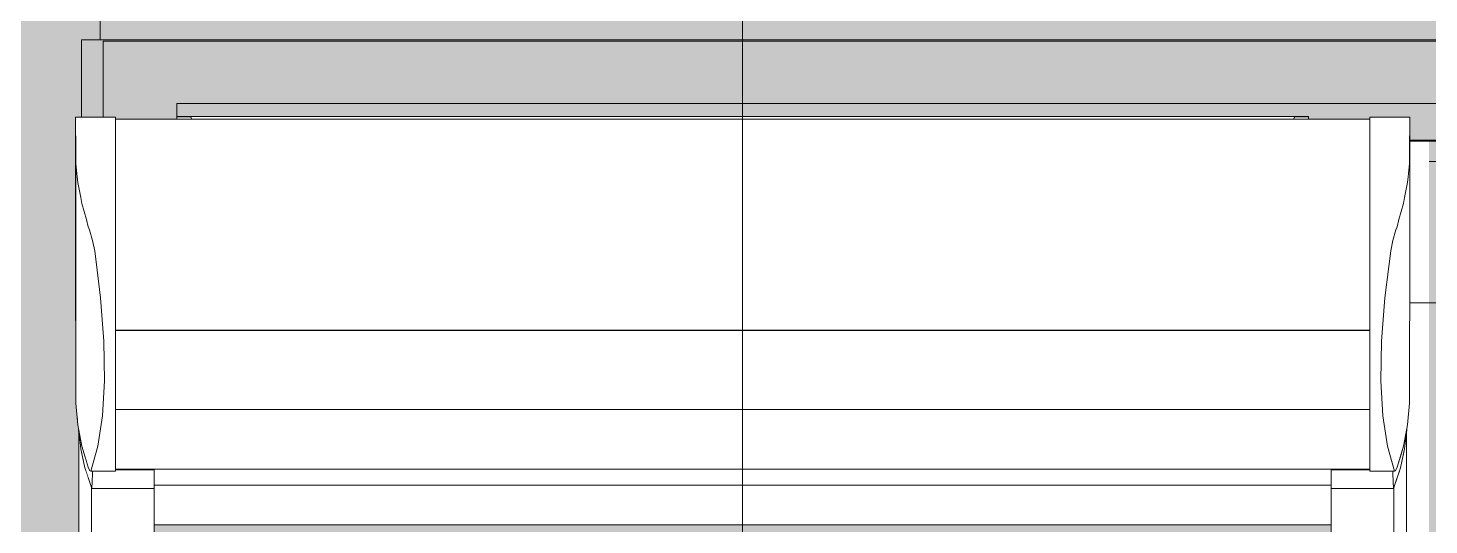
# Model space of a CAD drawing. Header units: metres. Extents: x -208 to 1512, y -277 to 123.
# Drawn here: x 826.286 to 827.184, y -11.434 to -11.116 of the extents above; entities that cross this region are included whole.
import ezdxf

# ---------------------------------------------------------------- set-up
doc = ezdxf.new("R2010")
doc.units = ezdxf.units.M
doc.header["$MEASUREMENT"] = 0
doc.linetypes.add('Wipeout_Contour', pattern=[1, 0, -1])
for name, color, linetype in [('325 Dachfenster', 7, 'Continuous'), ('330 Dachaufbau', 7, 'Continuous'), ('918 Lageplan Beschriftung.x', 7, 'Continuous')]:
    doc.layers.add(name, color=color, linetype=linetype)

# ---------------------------------------------------------------- blocks, each defined once
blk = doc.blocks.new('Dachfläche_65_5', base_point=(831.51728, -10.4))
at = {"layer": '330 Dachaufbau', "linetype": 'Continuous', "lineweight": 0, "true_color": 0x000000}
h = blk.add_hatch(color=18, dxfattribs=at)
h.paths.add_polyline_path([(831.51728, -13.58499), (828.57228, -13.58499), (828.57228, -11.155), (831.51728, -11.155), (831.51728, -10.4), (825.29541, -10.4), (825.31254, -15.07), (826.27442, -15.07), (826.27442, -14.22801), (828.02442, -14.22801), (828.02442, -15.07), (828.70279, -15.07), (828.70279, -14.22801), (830.45279, -14.22801), (830.45279, -15.07), (831.51728, -15.07)])
h.paths.add_polyline_path([(826.32035, -12.8025), (826.32035, -11.20127), (828.02035, -11.20127), (828.02035, -12.8025)], flags=0)
at = {"layer": '330 Dachaufbau', "color": 7, "linetype": 'Continuous', "lineweight": 18, "flags": 128}
for points in [[(828.02035, -11.20127), (826.32035, -11.20127)], [(826.32035, -11.20127), (826.32035, -12.8025)]]:
    blk.add_lwpolyline(points, dxfattribs=at)
blk = doc.blocks.new('DF Marker 27[1474]_5', base_point=(826.74413, -12.78))
at = {"layer": '325 Dachfenster', "color": 7, "linetype": 'Continuous', "lineweight": 13}
blk.add_line((826.74413, -16.53625), (826.74413, -10.88845), dxfattribs=at)
blk = doc.blocks.new('VELUX SlopeRoofBundle[46]_5', base_point=(825.25728, 0))
at = {"color": 254, "linetype": 'Wipeout_Contour', "lineweight": 0, "ltscale": 8268.174737}
blk.add_wipeout([(826.38143, -11.17275), (826.38973, -11.17275), (826.39053, -11.17324), (826.39074, -11.17423), (827.09752, -11.17423), (827.09773, -11.17324), (827.09853, -11.17275), (827.10683, -11.17275), (827.10683, -11.17253), (826.38143, -11.17253)], dxfattribs=at).dxf.layer = '325 Dachfenster'
at = {"color": 254, "linetype": 'Wipeout_Contour', "lineweight": 0, "ltscale": 3308.938804}
blk.add_wipeout([(827.14613, -11.17303), (827.14613, -11.18038), (827.17176, -11.18038), (827.17176, -11.17303)], dxfattribs=at).dxf.layer = '325 Dachfenster'
at = {"color": 254, "linetype": 'Wipeout_Contour', "lineweight": 0, "ltscale": 3309.015035}
blk.add_wipeout([(827.17177, -11.18762), (827.17177, -11.18833), (827.18413, -11.18833), (827.18413, -11.18762)], dxfattribs=at).dxf.layer = '325 Dachfenster'
at = {"color": 254, "linetype": 'Wipeout_Contour', "lineweight": 0, "ltscale": 4131.765966}
blk.add_wipeout([(826.32043, -11.38386), (826.32453, -11.39735), (826.32453, -11.24324), (826.32342, -11.23858), (826.32043, -11.22821)], dxfattribs=at).dxf.layer = '325 Dachfenster'
at = {"color": 254, "linetype": 'Wipeout_Contour', "lineweight": 0, "ltscale": 4135.829191}
blk.add_wipeout([(827.14613, -11.23858), (827.14613, -11.24515), (827.16297, -11.24515), (827.16373, -11.24324), (827.16485, -11.23858)], dxfattribs=at).dxf.layer = '325 Dachfenster'
at = {"color": 254, "linetype": 'Wipeout_Contour', "lineweight": 0, "ltscale": 3309.126101}
blk.add_wipeout([(827.14613, -11.28871), (827.14613, -11.31657), (827.15375, -11.31657), (827.15583, -11.28871)], dxfattribs=at).dxf.layer = '325 Dachfenster'
at = {"color": 254, "linetype": 'Wipeout_Contour', "lineweight": 0, "ltscale": 8274.977543}
blk.add_wipeout([(827.16963, -11.37525), (827.16963, -11.91012), (827.18413, -11.91012), (827.18413, -11.29204), (827.17176, -11.29204), (827.17173, -11.34033), (827.17173, -11.3563), (827.17043, -11.37021), (827.16983, -11.37336), (827.16983, -11.37337)], dxfattribs=at).dxf.layer = '325 Dachfenster'
at = {"color": 254, "linetype": 'Wipeout_Contour', "lineweight": 0, "ltscale": 3309.210183}
blk.add_wipeout([(827.14613, -11.38382), (827.14613, -11.3998), (827.16199, -11.3998), (827.15749, -11.38382)], dxfattribs=at).dxf.layer = '325 Dachfenster'
at = {"color": 254, "linetype": 'Wipeout_Contour', "lineweight": 0, "ltscale": 6611.137284}
blk.add_wipeout([(826.3165, -11.17515), (826.3165, -11.26665), (826.31653, -11.34033), (826.31653, -11.33469), (826.31653, -11.20266), (826.31652, -11.18915), (826.31651, -11.18038), (826.3165, -11.17303)], dxfattribs=at).dxf.layer = '325 Dachfenster'
at = {"color": 254, "linetype": 'Wipeout_Contour', "lineweight": 0, "ltscale": 4131.940912}
blk.add_wipeout([(826.38973, -11.17275), (826.38143, -11.17275), (826.38143, -11.17423), (826.39074, -11.17423), (826.39053, -11.17324)], dxfattribs=at).dxf.layer = '325 Dachfenster'
at = {"color": 254, "linetype": 'Wipeout_Contour', "lineweight": 0, "ltscale": 4136.25217}
blk.add_wipeout([(827.09773, -11.17324), (827.09752, -11.17423), (827.10683, -11.17423), (827.10683, -11.17275), (827.09853, -11.17275)], dxfattribs=at).dxf.layer = '325 Dachfenster'
at = {"color": 254, "linetype": 'Wipeout_Contour', "lineweight": 0, "ltscale": 4136.768021}
blk.add_wipeout([(827.17177, -11.26665), (827.17176, -11.29204), (827.18413, -11.29204), (827.18413, -11.18833), (827.17177, -11.18833)], dxfattribs=at).dxf.layer = '325 Dachfenster'
at = {"color": 254, "linetype": 'Wipeout_Contour', "lineweight": 0, "ltscale": 9917.667708}
blk.add_wipeout([(826.32453, -11.24324), (826.32453, -11.39735), (826.32564, -11.39952), (826.32628, -11.3998), (826.33078, -11.38382), (826.33367, -11.36444), (826.33495, -11.34196), (826.33452, -11.31657), (826.33244, -11.28871), (826.3287, -11.25859), (826.32738, -11.25201), (826.3253, -11.24515)], dxfattribs=at).dxf.layer = '325 Dachfenster'
at = {"color": 254, "linetype": 'Wipeout_Contour', "lineweight": 0, "ltscale": 3309.19391}
blk.add_wipeout([(827.14613, -11.25859), (827.14613, -11.28871), (827.15583, -11.28871), (827.15957, -11.25859)], dxfattribs=at).dxf.layer = '325 Dachfenster'
at = {"color": 254, "linetype": 'Wipeout_Contour', "lineweight": 0, "ltscale": 3309.172295}
blk.add_wipeout([(827.14613, -11.36444), (827.14613, -11.38382), (827.15749, -11.38382), (827.1546, -11.36444)], dxfattribs=at).dxf.layer = '325 Dachfenster'
at = {"color": 254, "linetype": 'Wipeout_Contour', "lineweight": 0, "ltscale": 3305.619831}
blk.add_wipeout([(826.3165, -11.17303), (826.31651, -11.18038), (826.34213, -11.18038), (826.34213, -11.17303)], dxfattribs=at).dxf.layer = '325 Dachfenster'
at = {"color": 254, "linetype": 'Wipeout_Contour', "lineweight": 0, "ltscale": 3308.939214}
blk.add_wipeout([(827.14613, -11.18038), (827.14613, -11.18915), (827.17175, -11.18915), (827.17176, -11.18038)], dxfattribs=at).dxf.layer = '325 Dachfenster'
at = {"color": 254, "linetype": 'Wipeout_Contour', "lineweight": 0, "ltscale": 4131.734459}
blk.add_wipeout([(826.31748, -11.21128), (826.31653, -11.20266), (826.31653, -11.3563), (826.31783, -11.37021), (826.31783, -11.21485)], dxfattribs=at).dxf.layer = '325 Dachfenster'
at = {"color": 254, "linetype": 'Wipeout_Contour', "lineweight": 0, "ltscale": 4135.866515}
blk.add_wipeout([(827.14613, -11.22444), (827.14613, -11.23858), (827.16485, -11.23858), (827.16783, -11.22821), (827.16851, -11.22444)], dxfattribs=at).dxf.layer = '325 Dachfenster'
at = {"color": 254, "linetype": 'Wipeout_Contour', "lineweight": 0, "ltscale": 3305.375255}
blk.add_wipeout([(826.3287, -11.25859), (826.33244, -11.28871), (826.34213, -11.28871), (826.34213, -11.25859)], dxfattribs=at).dxf.layer = '325 Dachfenster'
at = {"color": 254, "linetype": 'Wipeout_Contour', "lineweight": 0, "ltscale": 3309.063085}
blk.add_wipeout([(827.14613, -11.34196), (827.14613, -11.36444), (827.1546, -11.36444), (827.15332, -11.34196)], dxfattribs=at).dxf.layer = '325 Dachfenster'
at = {"color": 254, "linetype": 'Wipeout_Contour', "lineweight": 0, "ltscale": 3305.371938}
blk.add_wipeout([(826.33078, -11.38382), (826.32628, -11.3998), (826.34213, -11.3998), (826.34213, -11.38382)], dxfattribs=at).dxf.layer = '325 Dachfenster'
at = {"layer": '325 Dachfenster', "linetype": 'Continuous', "lineweight": 0, "flags": 128}
blk.add_lwpolyline([(826.3165, -11.17515), (826.3165, -11.17303)], dxfattribs=at)
at = {"color": 254, "linetype": 'Wipeout_Contour', "lineweight": 0, "ltscale": 3305.620294}
blk.add_wipeout([(826.31651, -11.18038), (826.31652, -11.18915), (826.34213, -11.18915), (826.34213, -11.18038)], dxfattribs=at).dxf.layer = '325 Dachfenster'
at = {"color": 254, "linetype": 'Wipeout_Contour', "lineweight": 0, "ltscale": 3308.939718}
blk.add_wipeout([(827.14613, -11.18915), (827.14613, -11.19947), (827.17174, -11.19947), (827.17175, -11.18915)], dxfattribs=at).dxf.layer = '325 Dachfenster'
at = {"color": 254, "linetype": 'Wipeout_Contour', "lineweight": 0, "ltscale": 4131.738342}
blk.add_wipeout([(826.31783, -11.37021), (826.32043, -11.38386), (826.32043, -11.22821), (826.31975, -11.22444), (826.31783, -11.21485)], dxfattribs=at).dxf.layer = '325 Dachfenster'
at = {"color": 254, "linetype": 'Wipeout_Contour', "lineweight": 0, "ltscale": 3308.966094}
blk.add_wipeout([(827.14613, -11.31657), (827.14613, -11.34196), (827.15332, -11.34196), (827.15375, -11.31657)], dxfattribs=at).dxf.layer = '325 Dachfenster'
at = {"color": 254, "linetype": 'Wipeout_Contour', "lineweight": 0, "ltscale": 3305.407879}
blk.add_wipeout([(826.33367, -11.36444), (826.33078, -11.38382), (826.34213, -11.38382), (826.34213, -11.36444)], dxfattribs=at).dxf.layer = '325 Dachfenster'
at = {"color": 254, "linetype": 'Wipeout_Contour', "lineweight": 0, "ltscale": 3305.733191}
blk.add_wipeout([(826.36693, -11.3986), (826.34213, -11.3986), (826.34213, -11.39888), (826.36693, -11.39888)], dxfattribs=at).dxf.layer = '325 Dachfenster'
at = {"layer": '325 Dachfenster', "linetype": 'Continuous', "lineweight": 0, "flags": 128}
for points in [[(826.3165, -11.26665), (826.31653, -11.34033)], [(826.31653, -11.35497), (826.31653, -11.34033)]]:
    blk.add_lwpolyline(points, dxfattribs=at)
at = {"color": 254, "linetype": 'Wipeout_Contour', "lineweight": 0, "ltscale": 3307.279399}
blk.add_wipeout([(827.14613, -11.17423), (826.34213, -11.17423), (826.34213, -11.18173), (827.14613, -11.18173)], dxfattribs=at).dxf.layer = '325 Dachfenster'
at = {"color": 254, "linetype": 'Wipeout_Contour', "lineweight": 0, "ltscale": 3305.620823}
blk.add_wipeout([(826.31652, -11.18915), (826.31653, -11.19947), (826.34213, -11.19947), (826.34213, -11.18915)], dxfattribs=at).dxf.layer = '325 Dachfenster'
at = {"color": 254, "linetype": 'Wipeout_Contour', "lineweight": 0, "ltscale": 4135.720817}
blk.add_wipeout([(827.14613, -11.19947), (827.14613, -11.21128), (827.17078, -11.21128), (827.17173, -11.20266), (827.17174, -11.19947)], dxfattribs=at).dxf.layer = '325 Dachfenster'
at = {"color": 254, "linetype": 'Wipeout_Contour', "lineweight": 0, "ltscale": 4132.332559}
blk.add_wipeout([(826.31975, -11.22444), (826.32043, -11.22821), (826.32342, -11.23858), (826.34213, -11.23858), (826.34213, -11.22444)], dxfattribs=at).dxf.layer = '325 Dachfenster'
at = {"color": 254, "linetype": 'Wipeout_Contour', "lineweight": 0, "ltscale": 9926.061335}
blk.add_wipeout([(827.16263, -11.39952), (827.16373, -11.39735), (827.16373, -11.24324), (827.16297, -11.24515), (827.16089, -11.25201), (827.15957, -11.25859), (827.15583, -11.28871), (827.15375, -11.31657), (827.15332, -11.34196), (827.1546, -11.36444), (827.15749, -11.38382), (827.16199, -11.3998)], dxfattribs=at).dxf.layer = '325 Dachfenster'
at = {"color": 254, "linetype": 'Wipeout_Contour', "lineweight": 0, "ltscale": 3305.514788}
blk.add_wipeout([(826.33367, -11.36444), (826.34213, -11.36444), (826.34213, -11.34196), (826.33495, -11.34196)], dxfattribs=at).dxf.layer = '325 Dachfenster'
at = {"color": 254, "linetype": 'Wipeout_Contour', "lineweight": 0, "ltscale": 3305.584047}
blk.add_wipeout([(826.31843, -11.37337), (826.31973, -11.38562), (826.31973, -11.38018), (826.31843, -11.37336)], dxfattribs=at).dxf.layer = '325 Dachfenster'
at = {"layer": '325 Dachfenster', "linetype": 'Continuous', "lineweight": 0, "flags": 128}
for points in [[(826.3165, -11.17303), (826.34213, -11.17303)], [(826.38143, -11.17423), (826.38143, -11.17275), (826.38143, -11.17253)], [(826.38143, -11.17253), (827.10683, -11.17253)], [(826.38973, -11.17275), (826.39053, -11.17324)], [(827.09773, -11.17324), (827.09853, -11.17275)], [(827.10683, -11.17423), (827.10683, -11.17275), (827.10683, -11.17253)], [(826.34213, -11.17423), (827.14613, -11.17423)], [(826.39053, -11.17324), (826.39074, -11.17423)], [(827.09773, -11.17324), (827.09752, -11.17423)]]:
    blk.add_lwpolyline(points, dxfattribs=at)
at = {"color": 254, "linetype": 'Wipeout_Contour', "lineweight": 0, "ltscale": 3307.279837}
blk.add_wipeout([(827.14613, -11.18173), (826.34213, -11.18173), (826.34213, -11.19042), (827.14613, -11.19042)], dxfattribs=at).dxf.layer = '325 Dachfenster'
at = {"color": 254, "linetype": 'Wipeout_Contour', "lineweight": 0, "ltscale": 4132.474804}
blk.add_wipeout([(826.31653, -11.20266), (826.31748, -11.21128), (826.34213, -11.21128), (826.34213, -11.19947), (826.31653, -11.19947)], dxfattribs=at).dxf.layer = '325 Dachfenster'
at = {"color": 254, "linetype": 'Wipeout_Contour', "lineweight": 0, "ltscale": 4135.786088}
blk.add_wipeout([(827.14613, -11.21128), (827.14613, -11.22444), (827.16851, -11.22444), (827.17043, -11.21485), (827.17078, -11.21128)], dxfattribs=at).dxf.layer = '325 Dachfenster'
at = {"color": 254, "linetype": 'Wipeout_Contour', "lineweight": 0, "ltscale": 4132.38343}
blk.add_wipeout([(826.32342, -11.23858), (826.32453, -11.24324), (826.3253, -11.24515), (826.34213, -11.24515), (826.34213, -11.23858)], dxfattribs=at).dxf.layer = '325 Dachfenster'
at = {"color": 254, "linetype": 'Wipeout_Contour', "lineweight": 0, "ltscale": 3309.04634}
blk.add_wipeout([(827.14613, -11.24515), (827.14613, -11.25201), (827.16089, -11.25201), (827.16297, -11.24515)], dxfattribs=at).dxf.layer = '325 Dachfenster'
at = {"color": 254, "linetype": 'Wipeout_Contour', "lineweight": 0, "ltscale": 3305.609152}
blk.add_wipeout([(826.33495, -11.34196), (826.34213, -11.34196), (826.34213, -11.31657), (826.33452, -11.31657)], dxfattribs=at).dxf.layer = '325 Dachfenster'
at = {"color": 254, "linetype": 'Wipeout_Contour', "lineweight": 0, "ltscale": 3307.289976}
blk.add_wipeout([(826.34213, -11.38247), (827.14613, -11.38247), (827.14613, -11.36126), (826.34213, -11.36126)], dxfattribs=at).dxf.layer = '325 Dachfenster'
at = {"color": 254, "linetype": 'Wipeout_Contour', "lineweight": 0, "ltscale": 4132.232681}
blk.add_wipeout([(826.31973, -11.38562), (826.32243, -11.39779), (826.32243, -11.39044), (826.32043, -11.38386), (826.31973, -11.38018)], dxfattribs=at).dxf.layer = '325 Dachfenster'
at = {"color": 254, "linetype": 'Wipeout_Contour', "lineweight": 0, "ltscale": 6617.960862}
blk.add_wipeout([(827.17173, -11.33469), (827.17173, -11.34033), (827.17177, -11.26665), (827.17177, -11.17515), (827.17176, -11.17303), (827.17176, -11.18038), (827.17175, -11.18915), (827.17173, -11.20266)], dxfattribs=at).dxf.layer = '325 Dachfenster'
at = {"color": 254, "linetype": 'Wipeout_Contour', "lineweight": 0, "ltscale": 3307.28035}
blk.add_wipeout([(826.34213, -11.19042), (826.34213, -11.20068), (827.14613, -11.20068), (827.14613, -11.19042)], dxfattribs=at).dxf.layer = '325 Dachfenster'
at = {"color": 254, "linetype": 'Wipeout_Contour', "lineweight": 0, "ltscale": 4132.411254}
blk.add_wipeout([(826.31748, -11.21128), (826.31783, -11.21485), (826.31975, -11.22444), (826.34213, -11.22444), (826.34213, -11.21128)], dxfattribs=at).dxf.layer = '325 Dachfenster'
at = {"color": 254, "linetype": 'Wipeout_Contour', "lineweight": 0, "ltscale": 3305.520093}
blk.add_wipeout([(826.3253, -11.24515), (826.32738, -11.25201), (826.34213, -11.25201), (826.34213, -11.24515)], dxfattribs=at).dxf.layer = '325 Dachfenster'
at = {"color": 254, "linetype": 'Wipeout_Contour', "lineweight": 0, "ltscale": 3309.008915}
blk.add_wipeout([(827.14613, -11.25201), (827.14613, -11.25859), (827.15957, -11.25859), (827.16089, -11.25201)], dxfattribs=at).dxf.layer = '325 Dachfenster'
at = {"color": 254, "linetype": 'Wipeout_Contour', "lineweight": 0, "ltscale": 3305.446231}
blk.add_wipeout([(826.33452, -11.31657), (826.34213, -11.31657), (826.34213, -11.28871), (826.33244, -11.28871)], dxfattribs=at).dxf.layer = '325 Dachfenster'
at = {"color": 254, "linetype": 'Wipeout_Contour', "lineweight": 0, "ltscale": 3307.289368}
blk.add_wipeout([(827.14613, -11.36041), (826.34213, -11.36041), (826.34213, -11.36126), (827.14613, -11.36126)], dxfattribs=at).dxf.layer = '325 Dachfenster'
at = {"color": 254, "linetype": 'Wipeout_Contour', "lineweight": 0, "ltscale": 5784.033643}
blk.add_wipeout([(826.32243, -11.39779), (826.32643, -11.40974), (826.32643, -11.3998), (826.32628, -11.3998), (826.32564, -11.39952), (826.32453, -11.39735), (826.32243, -11.39044)], dxfattribs=at).dxf.layer = '325 Dachfenster'
at = {"layer": '325 Dachfenster', "linetype": 'Continuous', "lineweight": 0, "flags": 128}
for points in [[(827.17176, -11.17303), (827.14613, -11.17303)], [(827.17177, -11.17515), (827.17176, -11.17303)], [(826.3165, -11.26665), (826.3165, -11.17515)], [(827.1965, -11.18762), (827.18413, -11.18762), (827.17177, -11.18762)], [(827.1965, -11.18833), (827.18413, -11.18833), (827.17177, -11.18833)]]:
    blk.add_lwpolyline(points, dxfattribs=at)
at = {"color": 254, "linetype": 'Wipeout_Contour', "lineweight": 0, "ltscale": 4136.462282}
blk.add_wipeout([(827.16783, -11.22821), (827.16783, -11.38386), (827.17043, -11.37021), (827.17043, -11.21485), (827.16851, -11.22444)], dxfattribs=at).dxf.layer = '325 Dachfenster'
at = {"color": 254, "linetype": 'Wipeout_Contour', "lineweight": 0, "ltscale": 3307.282349}
blk.add_wipeout([(826.34213, -11.23943), (827.14613, -11.23943), (827.14613, -11.22536), (826.34213, -11.22536)], dxfattribs=at).dxf.layer = '325 Dachfenster'
at = {"color": 254, "linetype": 'Wipeout_Contour', "lineweight": 0, "ltscale": 3305.558248}
blk.add_wipeout([(826.32738, -11.25201), (826.3287, -11.25859), (826.34213, -11.25859), (826.34213, -11.25201)], dxfattribs=at).dxf.layer = '325 Dachfenster'
at = {"color": 254, "linetype": 'Wipeout_Contour', "lineweight": 0, "ltscale": 3307.28596}
blk.add_wipeout([(826.34213, -11.28779), (826.34213, -11.3095), (827.14613, -11.3095), (827.14613, -11.28779)], dxfattribs=at).dxf.layer = '325 Dachfenster'
at = {"color": 254, "linetype": 'Wipeout_Contour', "lineweight": 0, "ltscale": 3307.288701}
blk.add_wipeout([(826.34213, -11.36041), (827.14613, -11.36041), (827.14613, -11.33694), (826.34213, -11.33694)], dxfattribs=at).dxf.layer = '325 Dachfenster'
at = {"color": 254, "linetype": 'Wipeout_Contour', "lineweight": 0, "ltscale": 4131.652836}
blk.add_wipeout([(826.31863, -11.37525), (826.31863, -11.94556), (826.31993, -11.95781), (826.31993, -11.38652), (826.31973, -11.38562)], dxfattribs=at).dxf.layer = '325 Dachfenster'
at = {"color": 254, "linetype": 'Wipeout_Contour', "lineweight": 0, "ltscale": 4958.341492}
blk.add_wipeout([(826.32733, -11.3998), (826.32643, -11.3998), (826.32643, -11.40974), (826.32688, -11.41092), (826.32697, -11.411), (826.32733, -11.40183)], dxfattribs=at).dxf.layer = '325 Dachfenster'
at = {"layer": '325 Dachfenster', "linetype": 'Continuous', "lineweight": 0, "flags": 128}
for points in [[(826.34213, -11.36041), (827.14613, -11.36041)], [(826.31843, -11.37337), (826.31843, -11.37336)]]:
    blk.add_lwpolyline(points, dxfattribs=at)
at = {"color": 254, "linetype": 'Wipeout_Contour', "lineweight": 0, "ltscale": 4136.464005}
blk.add_wipeout([(827.17043, -11.37021), (827.17173, -11.3563), (827.17173, -11.20266), (827.17078, -11.21128), (827.17043, -11.21485)], dxfattribs=at).dxf.layer = '325 Dachfenster'
at = {"color": 254, "linetype": 'Wipeout_Contour', "lineweight": 0, "ltscale": 3307.281615}
blk.add_wipeout([(827.14613, -11.21241), (826.34213, -11.21241), (826.34213, -11.22536), (827.14613, -11.22536)], dxfattribs=at).dxf.layer = '325 Dachfenster'
at = {"color": 254, "linetype": 'Wipeout_Contour', "lineweight": 0, "ltscale": 3307.282897}
blk.add_wipeout([(826.34213, -11.24551), (827.14613, -11.24551), (827.14613, -11.23943), (826.34213, -11.23943)], dxfattribs=at).dxf.layer = '325 Dachfenster'
at = {"color": 254, "linetype": 'Wipeout_Contour', "lineweight": 0, "ltscale": 3307.284555}
blk.add_wipeout([(826.34213, -11.28779), (827.14613, -11.28779), (827.14613, -11.25802), (826.34213, -11.25802)], dxfattribs=at).dxf.layer = '325 Dachfenster'
at = {"color": 254, "linetype": 'Wipeout_Contour', "lineweight": 0, "ltscale": 3307.287334}
blk.add_wipeout([(826.34213, -11.31056), (826.34213, -11.33694), (827.14613, -11.33694), (827.14613, -11.31056)], dxfattribs=at).dxf.layer = '325 Dachfenster'
at = {"color": 254, "linetype": 'Wipeout_Contour', "lineweight": 0, "ltscale": 3305.694502}
blk.add_wipeout([(826.32697, -11.411), (826.36693, -11.411), (826.36693, -11.40183), (826.32733, -11.40183)], dxfattribs=at).dxf.layer = '325 Dachfenster'
at = {"color": 254, "linetype": 'Wipeout_Contour', "lineweight": 0, "ltscale": 3307.280946}
blk.add_wipeout([(826.34213, -11.20068), (826.34213, -11.21241), (827.14613, -11.21241), (827.14613, -11.20068)], dxfattribs=at).dxf.layer = '325 Dachfenster'
at = {"color": 254, "linetype": 'Wipeout_Contour', "lineweight": 0, "ltscale": 4136.436953}
blk.add_wipeout([(827.16373, -11.39735), (827.16783, -11.38386), (827.16783, -11.22821), (827.16485, -11.23858), (827.16373, -11.24324)], dxfattribs=at).dxf.layer = '325 Dachfenster'
at = {"color": 254, "linetype": 'Wipeout_Contour', "lineweight": 0, "ltscale": 3307.283237}
blk.add_wipeout([(826.34213, -11.24551), (826.34213, -11.25194), (827.14613, -11.25194), (827.14613, -11.24551)], dxfattribs=at).dxf.layer = '325 Dachfenster'
at = {"color": 254, "linetype": 'Wipeout_Contour', "lineweight": 0, "ltscale": 3307.28658}
blk.add_wipeout([(826.34213, -11.31028), (827.14613, -11.31028), (827.14613, -11.30971), (826.34213, -11.30971)], dxfattribs=at).dxf.layer = '325 Dachfenster'
at = {"color": 254, "linetype": 'Wipeout_Contour', "lineweight": 0, "ltscale": 4131.58464}
blk.add_wipeout([(826.31993, -11.38652), (826.31993, -11.95781), (826.32263, -11.96998), (826.32263, -11.39838), (826.32243, -11.39779)], dxfattribs=at).dxf.layer = '325 Dachfenster'
at = {"color": 254, "linetype": 'Wipeout_Contour', "lineweight": 0, "ltscale": 4958.792539}
blk.add_wipeout([(826.34213, -11.3998), (826.32733, -11.3998), (826.32733, -11.40183), (826.36693, -11.40183), (826.36693, -11.39888), (826.34213, -11.39888)], dxfattribs=at).dxf.layer = '325 Dachfenster'
at = {"layer": '325 Dachfenster', "linetype": 'Continuous', "lineweight": 0, "flags": 128}
for points in [[(827.17177, -11.26665), (827.17177, -11.17515)], [(827.17173, -11.34033), (827.17177, -11.26665)], [(827.17176, -11.29204), (827.18413, -11.29204), (827.19651, -11.29204)], [(827.17173, -11.35497), (827.17173, -11.34033)]]:
    blk.add_lwpolyline(points, dxfattribs=at)
at = {"color": 254, "linetype": 'Wipeout_Contour', "lineweight": 0, "ltscale": 3307.283578}
blk.add_wipeout([(826.34213, -11.25194), (826.34213, -11.25802), (827.14613, -11.25802), (827.14613, -11.25194)], dxfattribs=at).dxf.layer = '325 Dachfenster'
at = {"color": 254, "linetype": 'Wipeout_Contour', "lineweight": 0, "ltscale": 3307.286559}
blk.add_wipeout([(826.34213, -11.3095), (826.34213, -11.30971), (827.14613, -11.30971), (827.14613, -11.3095)], dxfattribs=at).dxf.layer = '325 Dachfenster'
at = {"color": 254, "linetype": 'Wipeout_Contour', "lineweight": 0, "ltscale": 4131.57881}
blk.add_wipeout([(826.32263, -11.39838), (826.32263, -11.96998), (826.32663, -11.98193), (826.32663, -11.41026), (826.32643, -11.40974)], dxfattribs=at).dxf.layer = '325 Dachfenster'
at = {"color": 254, "linetype": 'Wipeout_Contour', "lineweight": 0, "ltscale": 4963.535337}
blk.add_wipeout([(827.16093, -11.3998), (827.16093, -11.40183), (827.1613, -11.411), (827.16138, -11.41092), (827.16183, -11.40974), (827.16183, -11.3998)], dxfattribs=at).dxf.layer = '325 Dachfenster'
at = {"layer": '325 Dachfenster', "linetype": 'Continuous', "lineweight": 0, "flags": 128}
for points in [[(826.3165, -11.17303), (826.31651, -11.18038), (826.31652, -11.18915), (826.31653, -11.19947), (826.31653, -11.20266), (826.31748, -11.21128), (826.31783, -11.21485), (826.31975, -11.22444), (826.32043, -11.22821), (826.32342, -11.23858), (826.32453, -11.24324), (826.3253, -11.24515), (826.32738, -11.25201), (826.3287, -11.25859), (826.33244, -11.28871), (826.33452, -11.31657), (826.33495, -11.34196), (826.33367, -11.36444), (826.33078, -11.38382), (826.32628, -11.3998)], [(826.32564, -11.39952), (826.32453, -11.39735), (826.32043, -11.38386), (826.31783, -11.37021), (826.31653, -11.3563), (826.31653, -11.35497)], [(826.31863, -11.94556), (826.31863, -11.37525)], [(826.32564, -11.39952), (826.32628, -11.3998)]]:
    blk.add_lwpolyline(points, dxfattribs=at)
at = {"color": 254, "linetype": 'Wipeout_Contour', "lineweight": 0, "ltscale": 3307.286604}
blk.add_wipeout([(826.34213, -11.31056), (827.14613, -11.31056), (827.14613, -11.31028), (826.34213, -11.31028)], dxfattribs=at).dxf.layer = '325 Dachfenster'
at = {"color": 254, "linetype": 'Wipeout_Contour', "lineweight": 0, "ltscale": 3308.889231}
blk.add_wipeout([(827.12133, -11.40183), (827.12133, -11.411), (827.1613, -11.411), (827.16093, -11.40183)], dxfattribs=at).dxf.layer = '325 Dachfenster'
at = {"color": 254, "linetype": 'Wipeout_Contour', "lineweight": 0, "ltscale": 4959.115113}
blk.add_wipeout([(826.32663, -11.41026), (826.32663, -11.98193), (826.32843, -11.98289), (826.32843, -11.411), (826.32697, -11.411), (826.32688, -11.41092)], dxfattribs=at).dxf.layer = '325 Dachfenster'
at = {"layer": '325 Dachfenster', "linetype": 'Continuous', "lineweight": 0, "flags": 128}
blk.add_lwpolyline([(826.34213, -11.3095), (827.14613, -11.3095)], dxfattribs=at)
at = {"color": 254, "linetype": 'Wipeout_Contour', "lineweight": 0, "ltscale": 4963.07107}
blk.add_wipeout([(827.12133, -11.39888), (827.12133, -11.40183), (827.16093, -11.40183), (827.16093, -11.3998), (827.14613, -11.3998), (827.14613, -11.39888)], dxfattribs=at).dxf.layer = '325 Dachfenster'
at = {"color": 254, "linetype": 'Wipeout_Contour', "lineweight": 0, "ltscale": 3305.719269}
blk.add_wipeout([(826.32843, -11.411), (826.32843, -11.98289), (826.36523, -11.98289), (826.36523, -11.411)], dxfattribs=at).dxf.layer = '325 Dachfenster'
at = {"color": 254, "linetype": 'Wipeout_Contour', "lineweight": 0, "ltscale": 3308.820307}
blk.add_wipeout([(827.12133, -11.411), (827.12133, -11.98163), (827.12303, -11.98289), (827.12303, -11.411)], dxfattribs=at).dxf.layer = '325 Dachfenster'
at = {"layer": '325 Dachfenster', "linetype": 'Continuous', "lineweight": 0, "flags": 128}
for points in [[(826.31843, -11.37337), (826.31973, -11.38562), (826.32243, -11.39779), (826.32643, -11.40974), (826.32688, -11.41092)], [(826.32697, -11.411), (826.32733, -11.40183), (826.32733, -11.3998)], [(826.32663, -11.98193), (826.32663, -11.41026)], [(826.32688, -11.41092), (826.32697, -11.411)]]:
    blk.add_lwpolyline(points, dxfattribs=at)
at = {"color": 254, "linetype": 'Wipeout_Contour', "lineweight": 0, "ltscale": 5791.476175}
blk.add_wipeout([(827.16183, -11.40974), (827.16583, -11.39779), (827.16583, -11.39044), (827.16373, -11.39735), (827.16263, -11.39952), (827.16199, -11.3998), (827.16183, -11.3998)], dxfattribs=at).dxf.layer = '325 Dachfenster'
at = {"color": 254, "linetype": 'Wipeout_Contour', "lineweight": 0, "ltscale": 3308.849695}
blk.add_wipeout([(827.12133, -11.3986), (827.12133, -11.39888), (827.14613, -11.39888), (827.14613, -11.3986)], dxfattribs=at).dxf.layer = '325 Dachfenster'
at = {"color": 254, "linetype": 'Wipeout_Contour', "lineweight": 0, "ltscale": 3305.796215}
blk.add_wipeout([(826.36693, -11.411), (826.36523, -11.411), (826.36523, -11.98289), (826.36693, -11.98163)], dxfattribs=at).dxf.layer = '325 Dachfenster'
at = {"color": 254, "linetype": 'Wipeout_Contour', "lineweight": 0, "ltscale": 3307.291003}
blk.add_wipeout([(826.34213, -11.38247), (826.34213, -11.3986), (827.14613, -11.3986), (827.14613, -11.38247)], dxfattribs=at).dxf.layer = '325 Dachfenster'
at = {"color": 254, "linetype": 'Wipeout_Contour', "lineweight": 0, "ltscale": 4135.982625}
blk.add_wipeout([(827.16583, -11.39044), (827.16583, -11.39779), (827.16853, -11.38562), (827.16853, -11.38018), (827.16783, -11.38386)], dxfattribs=at).dxf.layer = '325 Dachfenster'
at = {"layer": '325 Dachfenster', "linetype": 'Continuous', "lineweight": 0, "flags": 128}
for points in [[(826.34213, -11.17303), (826.34213, -11.18038), (826.34213, -11.18915), (826.34213, -11.19947), (826.34213, -11.21128), (826.34213, -11.22444), (826.34213, -11.23858), (826.34213, -11.24515), (826.34213, -11.25201), (826.34213, -11.25859), (826.34213, -11.28871), (826.34213, -11.31657), (826.34213, -11.34196), (826.34213, -11.36444), (826.34213, -11.38382), (826.34213, -11.3998)], [(827.14613, -11.17303), (827.14613, -11.18038), (827.14613, -11.18915), (827.14613, -11.19947), (827.14613, -11.21128), (827.14613, -11.22444), (827.14613, -11.23858), (827.14613, -11.24515), (827.14613, -11.25201), (827.14613, -11.25859), (827.14613, -11.28871), (827.14613, -11.31657), (827.14613, -11.34196), (827.14613, -11.36444), (827.14613, -11.38382), (827.14613, -11.3998)], [(826.32628, -11.3998), (826.34213, -11.3998)]]:
    blk.add_lwpolyline(points, dxfattribs=at)
at = {"color": 254, "linetype": 'Wipeout_Contour', "lineweight": 0, "ltscale": 3308.984104}
blk.add_wipeout([(827.16853, -11.38018), (827.16853, -11.38562), (827.16983, -11.37337), (827.16983, -11.37336)], dxfattribs=at).dxf.layer = '325 Dachfenster'
at = {"color": 254, "linetype": 'Wipeout_Contour', "lineweight": 0, "ltscale": 4136.669724}
blk.add_wipeout([(827.16163, -11.41026), (827.16163, -11.98193), (827.16563, -11.96998), (827.16563, -11.39838), (827.16183, -11.40974)], dxfattribs=at).dxf.layer = '325 Dachfenster'
at = {"color": 254, "linetype": 'Wipeout_Contour', "lineweight": 0, "ltscale": 3308.897351}
blk.add_wipeout([(827.12303, -11.411), (827.12303, -11.98289), (827.15983, -11.98289), (827.15983, -11.411)], dxfattribs=at).dxf.layer = '325 Dachfenster'
at = {"color": 254, "linetype": 'Wipeout_Contour', "lineweight": 0, "ltscale": 4962.766025}
blk.add_wipeout([(827.1613, -11.411), (827.15983, -11.411), (827.15983, -11.98289), (827.16163, -11.98193), (827.16163, -11.41026), (827.16138, -11.41092)], dxfattribs=at).dxf.layer = '325 Dachfenster'
at = {"color": 254, "linetype": 'Wipeout_Contour', "lineweight": 0, "ltscale": 3307.292682}
blk.add_wipeout([(826.36693, -11.41923), (826.36693, -11.42272), (827.12133, -11.42272), (827.12133, -11.41923)], dxfattribs=at).dxf.layer = '325 Dachfenster'
at = {"color": 254, "linetype": 'Wipeout_Contour', "lineweight": 0, "ltscale": 3307.293377}
blk.add_wipeout([(826.36693, -11.43431), (827.12133, -11.43431), (827.12133, -11.43279), (826.36693, -11.43279)], dxfattribs=at).dxf.layer = '325 Dachfenster'
at = {"color": 254, "linetype": 'Wipeout_Contour', "lineweight": 0, "ltscale": 4136.662207}
blk.add_wipeout([(827.16563, -11.96998), (827.16833, -11.95781), (827.16833, -11.38652), (827.16583, -11.39779), (827.16563, -11.39838)], dxfattribs=at).dxf.layer = '325 Dachfenster'
at = {"color": 254, "linetype": 'Wipeout_Contour', "lineweight": 0, "ltscale": 3307.293163}
blk.add_wipeout([(826.36693, -11.43084), (827.12133, -11.43084), (827.12133, -11.42853), (826.36693, -11.42853)], dxfattribs=at).dxf.layer = '325 Dachfenster'
at = {"layer": '325 Dachfenster', "linetype": 'Continuous', "lineweight": 0, "flags": 128}
for points in [[(827.16199, -11.3998), (827.14613, -11.3998)], [(827.16093, -11.3998), (827.16093, -11.40183), (827.1613, -11.411)], [(827.16199, -11.3998), (827.16263, -11.39952)], [(827.1613, -11.411), (827.16138, -11.41092)], [(827.16163, -11.98193), (827.16163, -11.41026)]]:
    blk.add_lwpolyline(points, dxfattribs=at)
at = {"color": 254, "linetype": 'Wipeout_Contour', "lineweight": 0, "ltscale": 4136.59227}
blk.add_wipeout([(827.16853, -11.38562), (827.16833, -11.38652), (827.16833, -11.95781), (827.16963, -11.94556), (827.16963, -11.37525)], dxfattribs=at).dxf.layer = '325 Dachfenster'
at = {"color": 254, "linetype": 'Wipeout_Contour', "lineweight": 0, "ltscale": 3307.292862}
blk.add_wipeout([(826.36693, -11.42272), (826.36693, -11.42577), (827.12133, -11.42577), (827.12133, -11.42272)], dxfattribs=at).dxf.layer = '325 Dachfenster'
at = {"color": 254, "linetype": 'Wipeout_Contour', "lineweight": 0, "ltscale": 3307.293281}
blk.add_wipeout([(826.36693, -11.43084), (826.36693, -11.43279), (827.12133, -11.43279), (827.12133, -11.43084)], dxfattribs=at).dxf.layer = '325 Dachfenster'
at = {"layer": '325 Dachfenster', "linetype": 'Continuous', "lineweight": 0, "flags": 128}
for points in [[(827.17176, -11.17303), (827.17176, -11.18038), (827.17175, -11.18915), (827.17174, -11.19947), (827.17173, -11.20266), (827.17078, -11.21128), (827.17043, -11.21485), (827.16851, -11.22444), (827.16783, -11.22821), (827.16485, -11.23858), (827.16373, -11.24324), (827.16297, -11.24515), (827.16089, -11.25201), (827.15957, -11.25859), (827.15583, -11.28871), (827.15375, -11.31657), (827.15332, -11.34196), (827.1546, -11.36444), (827.15749, -11.38382), (827.16199, -11.3998)], [(827.16263, -11.39952), (827.16373, -11.39735), (827.16783, -11.38386), (827.17043, -11.37021), (827.17173, -11.3563), (827.17173, -11.35497)], [(827.16138, -11.41092), (827.16183, -11.40974), (827.16583, -11.39779), (827.16853, -11.38562), (827.16983, -11.37337)], [(827.16963, -11.94556), (827.16963, -11.37525)], [(827.16983, -11.37336), (827.16983, -11.37337)], [(827.12133, -11.43431), (826.36693, -11.43431)]]:
    blk.add_lwpolyline(points, dxfattribs=at)
at = {"color": 254, "linetype": 'Wipeout_Contour', "lineweight": 0, "ltscale": 3307.292482}
blk.add_wipeout([(826.36693, -11.41923), (827.12133, -11.41923), (827.12133, -11.41551), (826.36693, -11.41551)], dxfattribs=at).dxf.layer = '325 Dachfenster'
at = {"color": 254, "linetype": 'Wipeout_Contour', "lineweight": 0, "ltscale": 3307.293023}
blk.add_wipeout([(826.36693, -11.42577), (826.36693, -11.42853), (827.12133, -11.42853), (827.12133, -11.42577)], dxfattribs=at).dxf.layer = '325 Dachfenster'
at = {"color": 254, "linetype": 'Wipeout_Contour', "lineweight": 0, "ltscale": 3307.292272}
blk.add_wipeout([(827.12133, -11.41163), (826.36693, -11.41163), (826.36693, -11.41551), (827.12133, -11.41551)], dxfattribs=at).dxf.layer = '325 Dachfenster'
at = {"color": 254, "linetype": 'Wipeout_Contour', "lineweight": 0, "ltscale": 3307.292038}
blk.add_wipeout([(827.12133, -11.40886), (826.36693, -11.40886), (826.36693, -11.4098), (827.12133, -11.4098)], dxfattribs=at).dxf.layer = '325 Dachfenster'
at = {"color": 254, "linetype": 'Wipeout_Contour', "lineweight": 0, "ltscale": 3307.292119}
blk.add_wipeout([(826.36693, -11.41054), (826.36693, -11.41104), (827.12133, -11.41104), (827.12133, -11.41054)], dxfattribs=at).dxf.layer = '325 Dachfenster'
at = {"color": 254, "linetype": 'Wipeout_Contour', "lineweight": 0, "ltscale": 3307.291971}
blk.add_wipeout([(826.36693, -11.40886), (827.12133, -11.40886), (827.12133, -11.40734), (826.36693, -11.40734)], dxfattribs=at).dxf.layer = '325 Dachfenster'
at = {"color": 254, "linetype": 'Wipeout_Contour', "lineweight": 0, "ltscale": 3307.291875}
blk.add_wipeout([(826.36693, -11.40539), (826.36693, -11.40734), (827.12133, -11.40734), (827.12133, -11.40539)], dxfattribs=at).dxf.layer = '325 Dachfenster'
at = {"color": 254, "linetype": 'Wipeout_Contour', "lineweight": 0, "ltscale": 3307.291757}
blk.add_wipeout([(826.36693, -11.40307), (826.36693, -11.40539), (827.12133, -11.40539), (827.12133, -11.40307)], dxfattribs=at).dxf.layer = '325 Dachfenster'
at = {"color": 254, "linetype": 'Wipeout_Contour', "lineweight": 0, "ltscale": 3307.292094}
blk.add_wipeout([(826.36693, -11.41013), (826.36693, -11.41054), (827.12133, -11.41054), (827.12133, -11.41013)], dxfattribs=at).dxf.layer = '325 Dachfenster'
at = {"color": 254, "linetype": 'Wipeout_Contour', "lineweight": 0, "ltscale": 3307.291617}
blk.add_wipeout([(826.36693, -11.40032), (826.36693, -11.40307), (827.12133, -11.40307), (827.12133, -11.40032)], dxfattribs=at).dxf.layer = '325 Dachfenster'
at = {"color": 254, "linetype": 'Wipeout_Contour', "lineweight": 0, "ltscale": 3307.292074}
blk.add_wipeout([(826.36693, -11.41013), (827.12133, -11.41013), (827.12133, -11.4098), (826.36693, -11.4098)], dxfattribs=at).dxf.layer = '325 Dachfenster'
at = {"color": 254, "linetype": 'Wipeout_Contour', "lineweight": 0, "ltscale": 3307.291494}
blk.add_wipeout([(827.12133, -11.3986), (826.36693, -11.3986), (826.36693, -11.40032), (827.12133, -11.40032)], dxfattribs=at).dxf.layer = '325 Dachfenster'
at = {"color": 254, "linetype": 'Wipeout_Contour', "lineweight": 0, "ltscale": 3307.292155}
blk.add_wipeout([(827.12133, -11.41127), (826.36693, -11.41127), (826.36693, -11.41163), (827.12133, -11.41163)], dxfattribs=at).dxf.layer = '325 Dachfenster'
at = {"layer": '325 Dachfenster', "linetype": 'Continuous', "lineweight": 0, "flags": 128}
for points in [[(826.34213, -11.3986), (827.14613, -11.3986)], [(826.34213, -11.39888), (826.36693, -11.39888)], [(826.36693, -11.39888), (826.36693, -11.3986)], [(827.12133, -11.3986), (827.12133, -11.39888)], [(827.12133, -11.39888), (827.14613, -11.39888)]]:
    blk.add_lwpolyline(points, dxfattribs=at)
at = {"color": 254, "linetype": 'Wipeout_Contour', "lineweight": 0, "ltscale": 3307.292141}
blk.add_wipeout([(826.36693, -11.41127), (827.12133, -11.41127), (827.12133, -11.41111), (826.36693, -11.41111)], dxfattribs=at).dxf.layer = '325 Dachfenster'
at = {"color": 254, "linetype": 'Wipeout_Contour', "lineweight": 0, "ltscale": 3307.292135}
blk.add_wipeout([(826.36693, -11.41111), (827.12133, -11.41111), (827.12133, -11.41104), (826.36693, -11.41104)], dxfattribs=at).dxf.layer = '325 Dachfenster'
at = {"layer": '325 Dachfenster', "linetype": 'Continuous', "lineweight": 0}
blk.add_line((826.74413, -16.53625), (826.74413, -10.88845), dxfattribs=at)
at = {"layer": '325 Dachfenster', "linetype": 'Continuous', "lineweight": 0, "flags": 128}
for points in [[(826.36693, -11.39888), (826.36693, -11.40183), (826.36693, -11.411)], [(827.12133, -11.39888), (827.12133, -11.40183), (827.12133, -11.411)], [(826.32697, -11.411), (826.36693, -11.411)], [(827.12133, -11.40886), (826.36693, -11.40886)], [(826.36693, -11.98163), (826.36693, -11.411)], [(827.12133, -11.98163), (827.12133, -11.411)], [(827.1613, -11.411), (827.12133, -11.411)]]:
    blk.add_lwpolyline(points, dxfattribs=at)
at = {"layer": '325 Dachfenster', "color": 7, "lineweight": 13}
blk.add_blockref('DF Marker 27[1474]_5', (826.74413, -12.78), dxfattribs=at)
blk = doc.blocks.new('Dachfläche_77_5', base_point=(828.07413, -12.8025))
at = {"layer": '325 Dachfenster', "color": 7, "linetype": 'Continuous', "lineweight": 13, "true_color": 0xf4f4f4, "flags": 128}
for points in [[(826.33228, -11.12349), (826.33228, -10.50123)], [(826.32035, -11.17303), (826.32035, -11.12349)], [(826.32035, -11.12349), (826.33228, -11.12349), (828.02035, -11.12349), (828.03228, -11.12349)], [(826.33413, -11.1242), (826.33413, -11.17303)], [(828.02035, -11.1242), (826.33413, -11.1242)], [(826.38143, -11.16426), (826.38143, -11.17253)], [(827.98683, -11.16426), (826.38143, -11.16426)]]:
    blk.add_lwpolyline(points, dxfattribs=at)
at = {"layer": '325 Dachfenster', "linetype": 'Continuous', "lineweight": 0}
blk.add_blockref('VELUX SlopeRoofBundle[46]_5', (825.25728, 0), dxfattribs=at)

msp = doc.modelspace()

# ---------------------------------------------------------------- hatches: boundary and pattern name
at = {"layer": '918 Lageplan Beschriftung.x', "linetype": 'Continuous', "lineweight": 0, "true_color": 0x3f0000}
msp.add_hatch(color=18, dxfattribs=at).paths.add_polyline_path([(825.31254, -15.07), (830.63228, -15.07), (830.63228, -15.97), (838.86228, -15.97), (838.86228, -15.07), (844.19207, -15.07), (844.24254, 0.07), (838.34728, 0.07), (838.34728, 0.8), (831.14728, 0.8), (831.14728, 0.07), (825.25702, 0.07)])

# ---------------------------------------------------------------- next in the draw order: block references
at = {"layer": '330 Dachaufbau', "color": 7, "linetype": 'Continuous', "lineweight": 18}
msp.add_blockref('Dachfläche_65_5', (831.51728, -10.4), dxfattribs=at)

# ---------------------------------------------------------------- next in the draw order: block references
at = {"layer": '325 Dachfenster', "color": 7, "linetype": 'Continuous', "lineweight": 13, "true_color": 0xf4f4f4}
msp.add_blockref('Dachfläche_77_5', (828.07413, -12.8025), dxfattribs=at)

doc.saveas('drawing.dxf')
